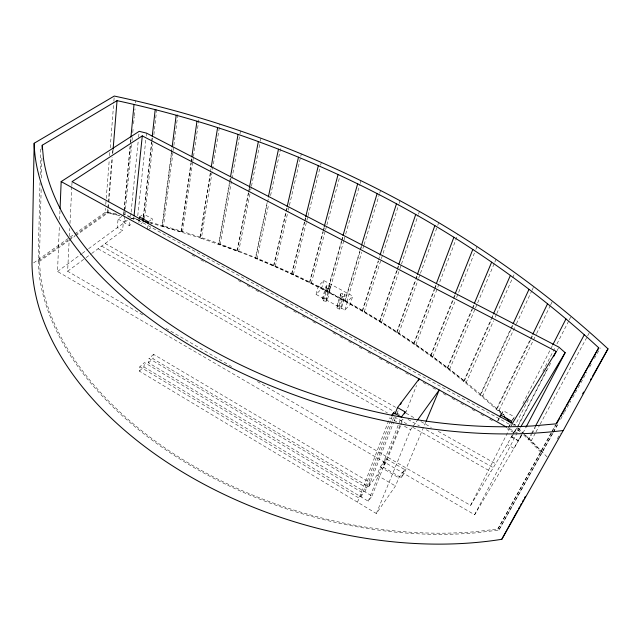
<?xml version="1.0" encoding="UTF-8"?>
<svg xmlns="http://www.w3.org/2000/svg" width="640" height="640" viewBox="0 0 640 640"><rect width="100%" height="100%" fill="white"/><g stroke="black" fill="none" stroke-linecap="round" stroke-linejoin="round"><path stroke-width="0.48" stroke-dasharray="3.2 2.4" d="M552.88 433.216L498.888 530.048L476.984 532.736A329.04 209.032 17.1 0 1 39.28 275.232L38.176 261.176L40 182.672M40.184 174.72L40.808 147.888M551.448 433.072L497.88 528.976L476.512 531.592A327.872 208.248 17.1 0 1 40.488 275.192L39.392 261.472L41.184 187.96M41.424 178.024L41.928 157.16M521.608 435.416L474.64 514.76L57.528 271.48L59.344 226.536M59.632 219.544L59.992 210.56M142.696 314.888L67.632 271.264L69.152 240.392M69.352 236.408L69.744 228.44M69.992 223.456L71.808 186.608M71.856 185.616L72.056 181.632M70.2 237.056L105.152 212.352L105.464 208.376M105.776 204.4L106.168 199.432M106.24 198.432L109.28 159.672M109.592 155.696L109.904 151.72M110.216 147.744L113.8 102.024M113.88 101.024L114.264 96.056M75.288 234.888L107.568 212.024L107.808 209.048M107.888 208.056L108.28 203.096M108.36 202.104L111.952 157.448M112.272 153.472L112.512 150.496M75.704 235.712L107.984 212.816L108.784 202.888M108.864 201.896L112.472 157.232M112.792 153.264L113.112 149.288M121.88 216.312L118.08 219.064L117.304 227.688L122.568 230.616L123.384 222L128.688 218.128M123.688 214.296L123.968 211.328M124.056 210.344L130.104 146.04M130.48 142.08L130.848 138.128M123.872 214.656L124.152 211.688M124.248 210.696L130.488 144.44M130.584 143.448L131.048 138.504M124.744 216.024L124.104 222.704L129.344 225.6L132.56 223.224M124.952 214.744L125.424 209.8M125.512 208.808L131.632 144.472M132.008 140.512L132.296 137.544M132.768 132.592L133.232 127.64M133.616 123.68L134.272 116.752M134.368 115.768L135.024 108.84M135.592 102.896L135.776 100.92M129.344 225.6L130.008 218.928M131.016 213.08L130.52 218.008L139.184 220.136M131.112 212.096L138.208 141.176M138.608 137.24L139 133.296M133.664 219.672L133.968 216.72M137.76 215.752L145.784 140.016M146.2 136.08L146.512 133.128M138.904 222.664L139.32 218.856M143.2 216.856L143.512 214.008L152.328 218.832L151.76 223.568M143.296 217.104L151.592 142.216M151.696 141.232L152.136 137.288M143.6 216.44L151.872 141.904M151.976 140.912L152.312 137.928M144.512 218.552L152.896 143.624M153.888 134.752L156.976 107.152M147.48 229.408L148.032 224.656M153.552 354.368L149.032 358.456L366.528 487.776L370.208 482.696L153.552 354.368L152.968 358.704L368.624 486.776L377.04 475.128L380.256 466.928L386.16 458.784L404.64 469.536L398.864 477.832L395.472 485.976L376.352 513.52L139.312 371.104L139.848 366.752L144.464 362.584L362.808 492.92L359.056 498.112L139.848 366.752M139.312 371.104L143.912 366.928L144.464 362.584M171.376 152.928L162.04 226.216L201.368 238.312L219.896 124.216M171.504 151.944L172.008 147.976M341.72 241.456L327.656 291.12C275.032 263.592 219.504 241.728 162.36 225.592L172.216 148.368M192.672 162.224L182.48 232.296L163.416 226.696L173.104 151.416M173.232 150.424L173.744 146.464M173.872 145.472L178.072 112.784M143.912 366.928L368.256 501.2L371.944 496.024L148.464 362.792L149.032 358.456M181.032 231.8L191 162.728M191.136 161.736L191.568 158.776M181.376 231.184L191.208 163.12M191.352 162.128L191.92 158.184M192.816 161.232L193.392 157.288M193.536 156.304L199.136 117.808M210.312 172.888L199.864 237.792L238.64 251.592L249.968 193.936M210.472 171.904L211.104 167.976M200.224 237.184L210.528 173.28M229.512 182.456L218.52 244.2C308.112 275.872 392.312 322.728 466.208 382.488L493.568 320.816M229.68 181.472L230.384 177.552M218.904 243.6L229.728 182.848M229.904 181.872L230.608 177.952M220.088 244.744L239.784 134.944M239.96 133.968L240.488 131.024M237.008 251.032L248.448 192.408M248.632 191.432L249.4 187.52M237.424 250.432L248.672 192.8M248.864 191.824L249.624 187.92M250.736 190.024L251.312 187.096M251.504 186.12L260.152 142.144M260.344 141.16L260.92 138.232M267.128 202.76L255.344 258.288C345.968 295.352 430.016 348.448 502.176 414.632M255.776 257.696L267.36 203.16M267.568 202.184L268.4 198.288M257.032 258.872L268.704 204.312M270.576 195.536L281.2 145.848M273.52 265.976L286.904 207.688M273.976 265.384L287.144 208.088M275.272 266.584L288.08 211.208M288.304 210.232L289.208 206.344M289.432 205.376L301.336 153.88M291.544 274.096L304.472 221.784M304.712 220.808L305.432 217.904M292.016 273.52L304.72 222.184M304.96 221.216L305.912 217.344M293.36 274.736L307.832 216.6M308.072 215.632L320.368 166.208M320.608 165.24L321.336 162.336M309.416 282.664L322.976 231.448M323.232 230.488L324 227.584M309.912 282.096L323.232 231.864M323.488 230.896L324.512 227.032M311.296 283.336L325.352 230.632M325.608 229.672L326.632 225.84M326.888 224.888L339.664 176.976M316.048 294.408L318.32 286.112L323.8 280.552L352.728 296.072L350.2 304.304L344.912 310.056L316.048 294.408L321.504 288.824L323.8 280.552M322.248 299.176L325.72 286.808L326.976 285.52L329.528 285.904L330.824 287.584L327.304 299.944L326.056 301.24L323.528 300.864L322.248 299.176L323.496 297.88L326.976 285.52M323.528 300.864L327.016 288.488L325.72 286.808M327.136 291.688L341.408 241.248M341.68 240.288L342.76 236.448M341.992 240.504L343.072 236.68M327.304 299.944L326.024 298.264L329.528 285.904M326.056 301.24L329.576 288.88L330.824 287.584M329.088 292.392L343.792 240.776M344.064 239.816L345.424 235.04M345.696 234.08L359.856 184.384M360.128 183.424L360.944 180.56M336.896 306.136L340.536 293.792L342.728 293.264L344.968 294.472L345.024 296.208L341.328 308.536L339.152 309.08L336.936 307.872L336.896 306.136L339.064 305.592L341.28 306.792L341.328 308.536M336.936 307.872L340.584 295.536L340.536 293.792M339.064 305.592L342.728 293.264M339.152 309.08L342.832 296.744L345.024 296.208M341.28 306.792L344.968 294.472M344.712 301.168L359.864 250.848M360.152 249.896L361.304 246.072M361.632 246.304L345.256 300.616C394.112 327.768 440.184 359.872 482.696 396.16L516 324.696M346.728 301.904L361.768 252.32M362.92 248.512L363.792 245.648M364.08 244.696L379.408 194.16M379.696 193.208L380.56 190.344M344.912 310.056L347.416 301.808L352.728 296.072M362.136 311.128L378.256 260.728M378.56 259.776L379.776 255.976M362.704 310.576L378.536 261.144M364.224 311.896L381.072 259.576M381.384 258.624L398.84 204.4M399.144 203.448L400.064 200.6M379.424 321.56L396.952 269.848M397.264 268.904L398.544 265.144M380.016 321.024L397.232 270.264M397.552 269.32L398.832 265.56M381.584 322.376L399.56 269.68M399.88 268.736L401.16 264.976M401.48 264.032L418.176 215.096M418.496 214.152L419.456 211.328M396.56 332.496L415.384 279.96M415.72 279.016L417.064 275.264M397.176 331.968L415.68 280.376M416.016 279.44L417.696 274.752M398.792 333.352L418.432 278.896M418.768 277.952L420.128 274.2M420.464 273.264L437.392 226.312M437.728 225.376L438.744 222.56M413.56 343.936L434.256 289.192M434.608 288.264L436.008 284.552M414.2 343.416L434.568 289.608M434.912 288.68L436.32 284.976M415.864 344.832L457.928 234.296M357.496 502.192L389.728 417.872L397.536 422.32M361.248 497L392.2 416.432M364.952 491.856L392.096 421.576M392.456 420.64L393.896 416.912M368.624 486.776L393.712 422.104M394.08 421.176L395.52 417.448M396.968 413.72L398.416 409.992M368.256 501.2L401.376 417.088M425.696 422.144L404.064 473.6L401.224 477.688L382.92 466.976L386.16 458.784M371.944 496.024L400.816 423.024M401.176 422.096L402.64 418.4M400.472 426.016L385.824 462.96L382.92 466.976M400.832 425.096L403.032 419.552M405.592 413.088L416.576 385.384M430.408 355.896L452.904 299.424M453.28 298.496L454.752 294.8M431.072 355.384L455.072 295.224M432.792 356.84L455.088 301.24M456.576 297.528L474.416 253.048M475.904 249.336L477.016 246.56M376.352 513.52L410.56 429.72L412.312 427.288M401.224 477.688L404.64 469.536M447.112 368.392L472.064 308.88M472.448 307.96L473.6 305.216M447.808 367.888L472.392 309.312M472.776 308.392L474.32 304.736M449.568 369.392L475.112 308.88M475.496 307.96L494.456 263.032M494.848 262.12L496.008 259.368M463.672 381.44L491.04 319.336M491.448 318.416L493.056 314.768M464.392 380.952L493.8 314.296M495.184 317.184L496.384 314.464M496.792 313.552L514.896 272.736M480.072 395.056L510.592 329.12M511.008 328.216L512.68 324.608M510.944 329.568L480.824 394.576L504.176 415.152M511.368 328.664L513.04 325.048M516.416 323.784L531.592 291.216M532.016 290.312L533.704 286.696M496.328 409.256L530.16 339.6M530.6 338.704L532.328 335.136M530.536 340.04L497.104 408.784L504.432 415.52M530.968 339.152L532.704 335.576M499.024 410.424L536.224 334.368M536.656 333.472L550.224 305.736M550.664 304.84L552.416 301.264M497.488 421.24L499.24 417.68M501.496 414.288L503.256 410.728L514.344 416.792L512.544 420.344M508.544 427.328L510.344 423.784M257.456 381.576L470.576 505.424L510.976 426.056M511.424 425.168L512.32 423.408M522.856 403.576L552.336 345.704M528.368 399.632L515.208 425.296L513.736 423.944M542.896 371.32L555.144 347.424M556.96 343.888L568.76 320.88M569.216 319.992L571.032 316.456M470.576 505.424L507.176 444.608L512.28 434.984M521.144 435.584L518.36 440.888L511.656 437.176L513.48 433.632M513.936 432.752L515.76 429.208L522.536 432.936M516.584 428.352L514.304 432.776L507.648 429.104L508.528 427.664M517.04 427.472L547.608 368.224M518.296 425.768L551.592 361.272M557.064 350.672L558.896 347.136M474.64 514.76L516.648 433.8M522.048 433.768L513.936 448.368L507.176 444.608M522.992 432.968L526.24 426.792M540.84 452.216L528.352 439.488L531.176 434.208M531.64 433.328L534.936 427.168M542.248 452.36L529.184 439.048L531.536 434.648M532.008 433.768L535.304 427.616M547.088 456.944L531.232 440.792L535.464 432.92M535.936 432.04L539.696 425.04M540.168 424.168L587.208 336.68M587.68 335.808L589.56 332.312M497.88 528.976L555.616 424.704M551.928 432.2L556.272 424.376M498.888 530.048L552.936 432.76M553.424 431.896L557.28 424.944M553.368 432.352L558.68 422.784M560.616 419.304L564 413.208M564.488 412.344L570.768 401.032M572.704 397.552L586.728 372.328M589.624 367.104L591.56 363.624M594.464 358.408L600.264 347.968M557.32 438.784L560.24 433.592M520.176 427.8L517.104 432.92L508.352 428.096M512.776 434.16L515.76 429.208M511.656 437.176L512.976 434.976M508.968 426.936L510.296 424.776M511.696 421.12L514.344 416.792M497.96 420.872L499.304 418.728M500.552 415.008L503.256 410.728M412.896 426.472L416.992 420.8M148.464 362.792L152.968 358.704M148.16 229.76L151.312 227.368M148.36 221.808L152.328 218.832M140.976 223.744L142.568 222.56M139.52 216.96L143.512 214.008M67.632 271.264L85.24 258.232M86.04 257.64L90.848 254.088M91.648 253.496L122.568 230.616M57.528 271.48L81.44 253.96M82.232 253.376L87.816 249.288M88.608 248.704L128.12 219.768M122.64 215.768L124.928 214.112L130.2 217.016M38.176 261.176L68.832 239.456M69.64 238.888L74.48 235.456M39.392 261.472L68.44 240.864M69.248 240.296L74.896 236.288M33.624 262.904L69.392 237.632M323.496 297.88L326.024 298.264M327.016 288.488L329.576 288.88M107.568 212.024L118.056 214.368M107.984 212.816L119.624 215.408M105.152 212.352L120.096 215.68M127.656 216.6L136.376 218.744M130.584 218.16L139.328 220.312M149.88 222.224L162.36 225.592M149.568 222.856L163.416 226.696M340.584 295.536L342.832 296.744M318.32 286.112L347.416 301.808M138.216 220.16L511.952 425.688M192.016 254.984L194.64 256.432M200.768 259.816L206.016 262.712M238.4 280.576L241.032 282.024M247.152 285.408L252.408 288.304M255.904 290.232L261.16 293.128M284.792 306.168L287.416 307.616M293.544 311L298.8 313.896M302.296 315.824L307.552 318.72M312.8 321.616L316.304 323.552M332.936 332.728L336.432 334.656M339.936 336.584L345.184 339.488M348.688 341.416L353.936 344.312M359.192 347.208L362.688 349.144M367.944 352.04L373.192 354.936M379.32 358.312L382.824 360.248M386.328 362.176L391.576 365.072M395.08 367.008L400.328 369.904M405.584 372.8L410.832 375.696M423.088 382.456L428.336 385.352M432.712 387.768L437.088 390.184M443.216 393.56L446.72 395.496M451.968 398.392L457.224 401.288M460.72 403.224L465.976 406.12M472.104 409.496L474.728 410.944M480.856 414.328L484.352 416.256M489.608 419.152L493.112 421.088M118.08 219.064L123.384 222M511.288 436.632L518.112 440.408M105.192 243.472L395.648 407.328M406.088 413.216L415.656 418.616M420.872 421.56L431.304 427.44M438.264 431.368L495.664 463.744M101.632 246.104L395.816 412.528M396.688 413.016L399.296 414.496M408 419.416L419.32 425.824M426.28 429.76L493.296 467.672M98.056 248.752L387.488 412.952M394.44 416.896L406.608 423.8M412.688 427.256L490.912 471.632M404.48 426.264L410.56 429.72M165.992 328.424L231.568 366.536M380.256 466.928L398.864 477.832M377.04 475.128L395.472 485.976M517.992 427.984L522.872 432.704M525.656 435.4L531.232 440.792M513.92 424.28L515.304 425.624M518.08 428.304L522.944 433.008M523.632 433.68L529.184 439.048M512.424 424.056L513.704 425.304M516.928 428.416L521.128 432.488M523.824 435.104L528.352 439.488"/><path stroke-width="0.96" d="M34.168 143.248L32 264.056A333.632 213.136 17.1 0 0 501.792 539.296L563.232 430.528L608 348.848C470.464 221.568 297.28 134.88 114.264 96.056L34.168 143.248A367.992 205.056 16.5 0 0 563.232 430.528M42.128 149.216L42.224 145.24L117.04 100.656C295.464 139.192 464.312 223.832 598.712 347.792L566.4 406.096M60.072 208.56L61.168 181.592L139.2 131.328L146.512 133.128L558.896 347.136L565.152 352.664L526.24 426.792M113.112 149.288L117.04 100.656M130.944 137.136L134.016 104.488M134.072 215.728L142.28 135.888L556.272 351.424L553.536 356.728M139.32 218.856L139.52 216.96L148.36 221.808L148.144 223.704M142.776 220.656L143.088 217.808M142.856 221.04L143.184 218.088M152.24 136.304L155.192 109.704M172.136 146.992L176.176 115.296M191.848 156.808L196.976 121.28M211.264 166.992L217.6 127.656M230.552 176.576L238.056 134.424M249.4 187.52L258.352 141.6M268.368 196.912L278.496 149.176M287.128 206.712L298.496 157.168M305.664 216.936L318.36 165.592M324.256 226.616L338.08 174.44M343.032 235.496L357.68 183.728M361.592 245.112L377.152 193.472M380.08 255.024L396.504 203.68M398.864 264.2L415.752 214.368M417.4 274.328L434.88 225.544M436.36 283.624L453.904 237.224M392.912 414.568L393.632 412.696L401.376 417.088L405.2 411.936L397.496 407.584L419.136 378.92L418.408 380.768M394.976 414.112L397.496 407.584M400.584 404.4L401.312 402.536M404.472 413.784L405.2 411.936M455.12 293.872L472.824 249.432M474.368 303.384L491.648 262.184M426.088 421.224L439.216 389.984L417.576 419.984M493.456 313.856L510.368 275.496M513.104 323.704L528.984 289.384M532.768 334.24L547.512 303.88M499.68 416.792L500.552 415.008L511.696 421.12L510.792 422.896M500.184 416.952L501.056 415.176M552.792 344.816L565.944 319M535.4 426.288L584.272 334.768M501.792 539.296L517.696 510.384M518.656 508.632L519.624 506.88M520.584 505.128L521.552 503.376M522.512 501.624L523.472 499.872M524.44 498.12L525.4 496.368M556.752 423.504L559.648 418.28M560.608 416.544L565.432 407.84M598.712 347.792L556.096 423.84L532.608 425.936A360.208 200.44 16.5 0 1 43.472 158.584L42.224 145.24M582.656 393.816L583.632 392.088M590.456 379.976L591.432 378.248M592.408 376.52L608 348.848M520.688 426.944L565.152 352.664M556.272 351.424L512.32 423.408L72.056 181.632L142.28 135.888M391.4 415.656L393.632 412.696M143.816 221.304L148.616 222.592M61.168 181.592L506.608 427.128M504.376 416.656L510.96 422.712"/></g></svg>
